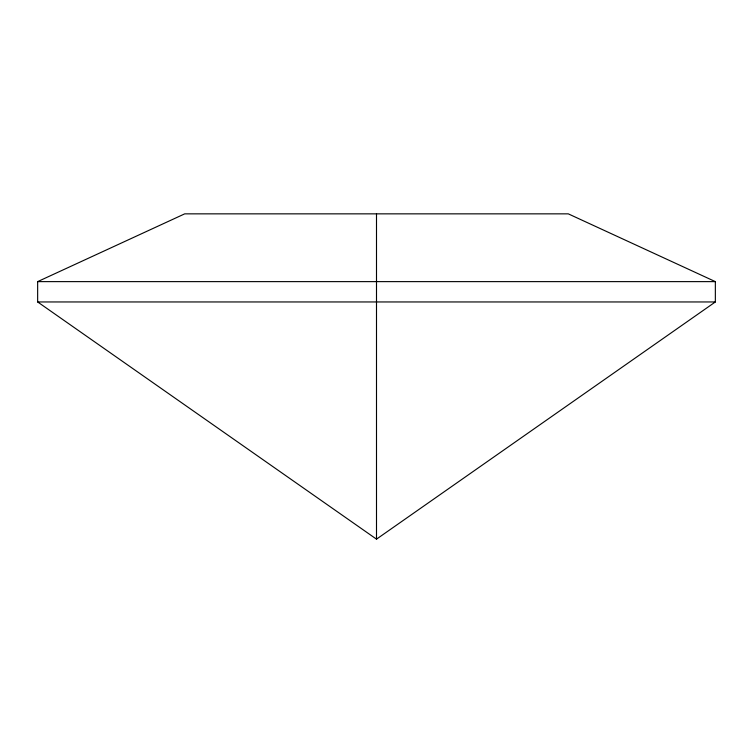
<?xml version="1.0" encoding="UTF-8"?>
<svg xmlns="http://www.w3.org/2000/svg" width="753" height="753" viewBox="0 0 753 753"><rect width="100%" height="100%" fill="white"/><g stroke="black" fill="none" stroke-linecap="round" stroke-linejoin="round"><path stroke-width="1.13" d="M376.5 539.148L715.35 301.953L715.35 281.622L568.289 213.852L184.711 213.852L37.65 281.622L37.65 301.953L376.5 539.148L376.5 213.852M37.65 281.622L715.35 281.622M37.65 301.953L715.35 301.953"/></g></svg>
